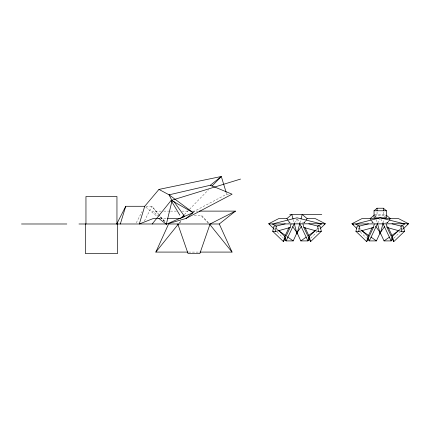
<?xml version="1.0" encoding="UTF-8"?>
<svg xmlns="http://www.w3.org/2000/svg" width="430" height="430" viewBox="0 0 430 430"><rect width="100%" height="100%" fill="white"/><g stroke="black" fill="none" stroke-linecap="round" stroke-linejoin="round"><path stroke-width="0.32" stroke-dasharray="2.15 1.61" d="M299.957 222.88L300.823 219.639M383.173 222.88L384.038 219.639M384.732 217.042L385.425 214.452L375.035 214.452M294.496 223.138L296.453 218.994M377.712 223.138L379.668 218.994M136.299 222.804L142.024 211.592M144.383 221.036L151.914 206.282L158.568 214.376L151.914 206.282L146.039 206.282M304.252 222.987L305.698 220.805M387.468 222.987L388.913 220.805M304.026 222.939L305.585 220.778M387.242 222.939L388.801 220.778M179.321 223.019L181.078 221.09M184.411 214.586L189.082 209.765M189.549 209.281L208.7 189.512M310.739 238.118L316.84 232.082M393.955 238.118L400.056 232.082M401.932 230.222L402.872 229.292M179.375 223.084L181.702 220.832M316.254 229.674L318.13 227.868M399.47 229.674L401.346 227.868M375.046 216.962L377.056 215.258L383.404 215.258L386.419 217.811M317.673 229.066L319.307 227.922M399.26 230.211L400.346 229.448M400.894 229.066L402.523 227.922M193.07 211.915L226.707 194.193L229.394 194.193M288.347 223.062L291.502 222.272M371.563 223.062L374.718 222.272M161.121 211.119L152.413 211.119L165.991 221.907M163.803 211.119L169.828 211.119M170.5 211.119L177.864 211.119M181.885 211.119L187.915 211.119M192.602 211.119L197.961 211.119M194.274 215.301L201.53 215.301L208.561 223.019M160.127 218.44L166.829 218.44M188.593 252.082L199.289 252.082M385.742 222.272L388.897 223.062M302.526 222.272L305.682 223.062M357.937 227.922L359.571 229.066M274.722 227.922L276.35 229.066M276.893 229.448L277.984 230.211M145.77 207.126L157.154 216.398M359.114 227.868L360.99 229.674M275.899 227.868L277.775 229.674M208.512 223.084L201.53 216.328L201.53 215.301M360.404 232.082L366.505 238.118M274.372 229.292L275.313 230.222M277.189 232.082L283.289 238.118M164.389 221.455L158.987 214.882L164.325 221.455M371.66 220.778L373.219 222.939M288.444 220.778L290.003 222.939M371.547 220.805L372.993 222.987M288.331 220.805L289.777 222.987M387.414 225.814L387.973 226.997M380.792 218.994L382.748 223.138M297.571 218.994L299.533 223.138M226.325 192.93L226.707 194.193M375.207 215.097L375.729 217.042M376.422 219.639L377.287 222.88M293.201 219.639L294.066 222.88M383.404 212.065L383.404 215.258M377.056 212.065L377.056 215.258M297.012 219.042L297.012 223.369"/><path stroke-width="0.64" d="M377.459 223.53L380.233 233.909L380.233 232.651L384.517 226.712M273.905 228.83L268.745 223.718L272.324 223.987L276.361 226.062L274.023 226.062L272.695 231.286L275.544 231.528L276.361 226.062L285.192 223.853M356.653 228.362L351.96 223.718L355.54 223.987L359.577 226.062L357.239 226.062L355.911 231.286L358.765 231.528L359.577 226.062L368.408 223.853M159.465 218.44L153.499 218.44L139.293 223.987L144.733 206.282L158.939 189.41L169.092 194.833L172.07 200.74L166.308 224.229L158.874 218.44M272.695 231.286L283.483 241.66L284.81 236.441L288.992 227.588M283.483 241.66L290.175 227.497L291.056 224.014M355.911 231.286L366.699 241.66L368.026 236.441L372.208 227.588M366.699 241.66L373.39 227.497L374.277 224.014M294.244 223.53L297.012 233.909L299.785 223.53M301 218.988L302.209 214.452L307.144 218.623L315.335 218.623L325.284 223.718L320.592 228.362M380.233 233.909L383.001 223.53M309.03 237.075L307.923 240.907L300.828 240.907L297.012 232.651L292.728 226.712M392.063 237.715L391.139 240.907L384.044 240.907L380.233 232.651L375.557 226.175M120.314 223.987L125.754 206.282L144.733 206.282M187.926 252.082L155.848 252.082L168.598 223.987L219.284 223.987L235.468 211.119L199.3 211.119M284.698 239.51L286.106 240.907L293.201 240.907L297.012 232.651L301.688 226.175M367.446 239.048L369.322 240.907L376.417 240.907L380.233 232.651M294.217 223.729L286.106 240.907L285.181 237.715M377.433 223.729L369.322 240.907L368.214 237.075M116.713 223.987L125.754 206.282M305.977 220.241L307.144 218.623M389.193 220.241L390.359 218.623L386.414 215.285M152.204 223.987L171.108 200.461L240.553 179.073M155.848 252.082L178.445 223.987M183.943 215.064L180.675 218.44L167.415 218.44M211.969 186.136L221.31 176.494L226.132 192.301M309.799 239.048L307.923 240.907L299.812 223.729M392.547 239.51L391.139 240.907L383.028 223.729M403.34 228.83L408.5 223.718L398.556 218.623L381.862 218.623M308.837 223.853L317.668 226.062L320.006 226.062L321.334 231.286L310.541 241.66L309.218 236.441L315.787 230.125M392.052 223.853L400.884 226.062L403.222 226.062L404.549 231.286L393.762 241.66L392.434 236.441L399.002 230.125M269.83 224.481L268.745 223.718L278.688 218.623L286.885 218.623L291.819 214.452L293.029 218.988M374.041 210.775L377.056 208.227L383.404 208.227L386.419 210.775L386.419 217.811L374.041 217.811L374.041 210.775L386.419 210.775M374.541 214.866L370.101 218.623L371.267 220.241M172.07 200.74L193.156 212.656L166.308 224.229L186.05 218.44L193.156 212.656L169.092 194.833L210.345 185.239L221.31 176.494L158.939 189.41M300.828 240.907L306.262 237.086M308.434 235.559L315.502 230.593M324.198 224.481L325.284 223.718L272.324 223.987L297.012 217.806L321.704 223.987L317.668 226.062L318.479 231.528L321.334 231.286M384.044 240.907L389.478 237.086M391.655 235.559L398.717 230.593M407.414 224.481L408.5 223.718L355.54 223.987L380.233 217.806L404.92 223.987L400.884 226.062L401.695 231.528L404.549 231.286M181.852 217.822L184.803 216.263M186.05 218.44L232.082 194.193L210.345 185.239M235.468 211.119L210.076 223.987L199.859 253.506L188.023 253.506L177.805 223.987M275.544 231.528L290.175 227.497M358.765 231.528L373.39 227.497M289.755 214.452L321.769 214.452M378.599 218.623L361.904 218.623L351.96 223.718L353.589 224.863M21.5 223.987L66.806 223.987M78.986 223.987L166.469 223.987M199.955 252.082L232.033 252.082L219.284 223.987M386.183 224.014L387.07 227.497L401.695 231.528M302.967 224.014L303.854 227.497L318.479 231.528M361.743 230.593L368.806 235.559M370.983 237.086L376.417 240.907M278.527 230.593L285.59 235.559M287.219 236.704L293.201 240.907M361.458 230.125L368.026 236.441M278.242 230.125L284.81 236.441M209.861 224.503L232.033 252.082M286.885 218.623L288.052 220.241M169.092 194.833L169.861 195.903M173.715 201.272L184.508 216.295M171.108 200.461L179.837 215.167M388.252 227.588L392.434 236.441M387.07 227.497L393.762 241.66M305.037 227.588L309.218 236.441M303.854 227.497L310.541 241.66M383.404 208.227L383.404 210.786M377.056 208.227L377.056 210.786M297.012 232.651L297.012 233.909M117.594 223.987L117.594 253.506L85.323 253.506L85.323 223.987M116.955 223.987L116.955 196.505L85.957 196.505L85.957 223.987"/></g></svg>
